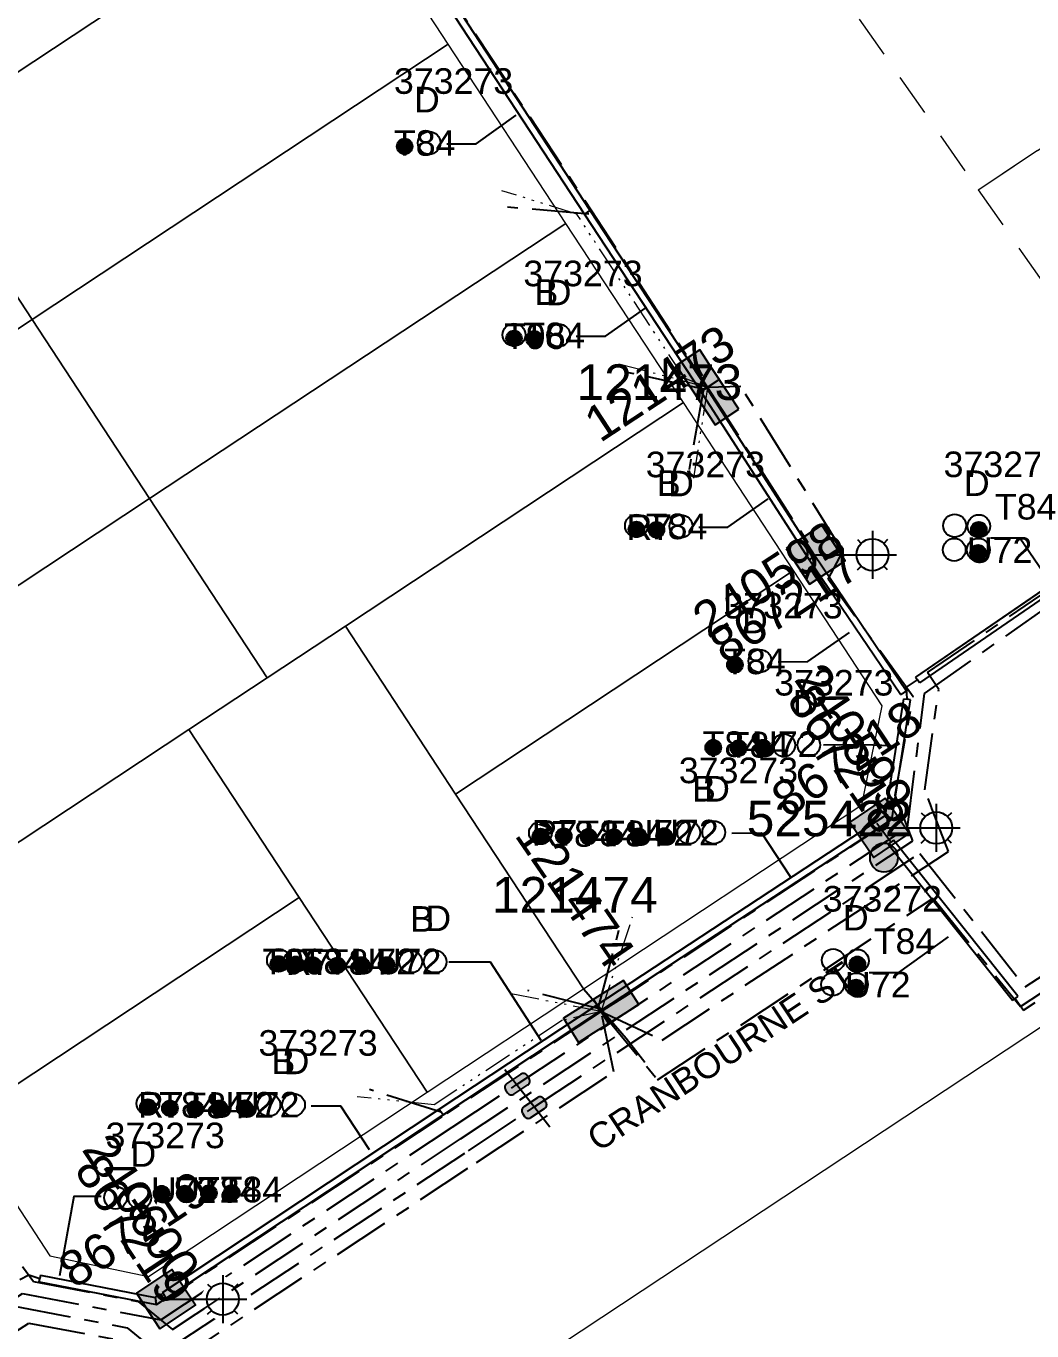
# Model space of a CAD drawing. Header units: metres. Extents: x 302829 to 303440, y 6270651 to 6271380.
# Drawn here: x 303210.1 to 303280.9, y 6270768.1 to 6270859.9 of the extents above; entities that cross this region are included whole.
import ezdxf
from ezdxf.enums import TextEntityAlignment as Align

# ---------------------------------------------------------------- set-up
doc = ezdxf.new("R2010")
doc.units = ezdxf.units.M
for name, pattern in [('Cable Exist UG', [7, 4, -1, 1, -1]), ('Dash', [5, 3, -2]), ('DASHED', [19.05, 12.7, -6.35]), ('PHANTOM2', [4.45, 2, -0.5, 0.15, -0.5, 0.15, -0.5, 0.15, -0.5])]:
    doc.linetypes.add(name, pattern=pattern)
doc.layers.get('0').update_dxf_attribs({"color": 6})
for name, color, linetype, lineweight in [('_User Miscellaneous4', 191, 'Continuous', 13), ('_User Miscellaneous5', 151, 'Continuous', 13), ('_User_LV_Exist', 5, 'Continuous', 25), ('_User_SL_Exist', 4, 'Continuous', 25), ('Cadastre Developer_SP_EXT', 96, 'Continuous', 15), ('Cadastre Land Parcels_SP_EXT', 96, 'Continuous', 15), ('Cadastre Roads_SP_EXT', 54, 'Continuous', 15), ('Mains_HV_EXT', 13, 'Continuous', 25), ('Mains_LV_SL_EXT', 135, 'Continuous', 25)]:
    doc.layers.add(name, color=color, linetype=linetype, lineweight=lineweight)
for name, color, linetype in [('Duct_SP_EXT', 40, 'Continuous'), ('Equip_HV_EXT', 7, 'Continuous'), ('Equip_SP_SL_EXT', 7, 'Continuous'), ('SupportsOH_SP_TR_HV_LV_SL_EXT', 7, 'Continuous'), ('SupportsUG_SP_LV_EXT', 7, 'Continuous'), ('SupportsUG_SP_LV_SL_EXT', 7, 'Continuous'), ('Trench_SP_EXT', 7, 'Continuous')]:
    doc.layers.add(name, color=color, linetype=linetype)
doc.layers.add('UNKNOWN_FEATURES', color=1, linetype='DASHED', plot=False)
doc.styles.add('COLUMN_LABEL', font='arial.ttf', dxfattribs={"height": 2})
doc.styles.add('iecARIAL', font='arial.ttf', dxfattribs={"height": 2})
doc.styles.add('POLE_LABEL', font='arial.ttf', dxfattribs={"height": 2})
doc.styles.add('SL_LABEL', font='arial.ttf', dxfattribs={"height": 2})
doc.styles.get("Standard").update_dxf_attribs({"font": 'arial.ttf'})

# ---------------------------------------------------------------- blocks, each defined once
blk = doc.blocks.new('COLUMN_EXT')
blk.add_hatch(color=256).paths.add_polyline_path([(1.5, -1.5), (1.5, 1.5), (-1.5, 1.5), (-1.5, -1.5)])
blk.add_lwpolyline([(1.5, 1.5), (-1.5, 1.5), (-1.5, -1.5), (1.5, -1.5)], close=True)
at = {"flags": 9}
for tag, p in [('SUBURB', (-1.813, 1.8)), ('NOTES', (-1.813, 2)), ('STREETNAME', (-1.813, 1.6)), ('LOCATION', (-1.813, 1.4)), ('LEGEND', (-1.813, 1.2)), ('USAGE', (-1.813, 1)), ('COLUMN_TYPE', (-1.813, 0.4)), ('OWNED_BY', (-1.813, 0.6)), ('STATE', (-1.813, 0.8))]:
    blk.add_attdef(tag, text='', height=0.2, rotation=180, dxfattribs=at).set_placement(p, align=Align.MIDDLE_LEFT)
at = {"flags": 1}
blk.add_attdef('Z', (-1.813, 2.351), '', height=0.2, rotation=180, dxfattribs=at)
at = {"flags": 9}
for tag, style, p in [('STRUCTURE_PLANT_NUMBER', 'POLE_LABEL', (-1.813, -0.031)), ('STREET_CODE', 'COLUMN_LABEL', (-1.813, 0.2))]:
    blk.add_attdef(tag, text='', height=0.2, rotation=180, dxfattribs=dict(at, style=style)).set_placement(p, align=Align.MIDDLE_LEFT)
at = {"style": 'COLUMN_LABEL', "width": 0.9, "flags": 8}
blk.add_attdef('ASSET_NUM', text='', height=2, rotation=270, dxfattribs=at).set_placement((2, -4), align=Align.MIDDLE_LEFT)
blk = doc.blocks.new('PILLAR_EXT')
blk.add_hatch(color=256).paths.add_polyline_path([(-2.5, 1), (-2.5, -1), (2.5, -1), (2.5, 1)])
for p, q in [((0, 1), (0, -1)), ((-2.5, 0), (2.5, 0))]:
    blk.add_line(p, q)
at = {"ltscale": 10}
blk.add_line((2.5, 0), (-2.5, 0), dxfattribs=at)
blk.add_lwpolyline([(-2.5, -1), (-1.25, -1), (1.25, -1), (2.5, -1), (2.5, 1), (-2.5, 1)], close=True)
at = {"width": 0.9, "flags": 8}
blk.add_attdef('ASSET_NUM', text='', height=2, rotation=90, dxfattribs=at).set_placement((-2, 4), align=Align.MIDDLE_LEFT)
for tag, p, flags in [('OWNED_BY', (0, -0.2), 9), ('STATE', (0, -0.4), 9), ('SUPPORT_TYPE', (0, -0.6), 9), ('USAGE', (0, -0.8), 9), ('LEGEND', (0, -1), 9), ('STREETNAME', (0, -1.8), 9), ('SUBURB', (0, -2), 1), ('LOCATION', (0, -1.2), 9), ('NOTES', (0, -1.4), 9), ('PARENT', (0, -1.6), 9)]:
    blk.add_attdef(tag, p, '', height=0.2, dxfattribs=dict(flags=flags))
blk = doc.blocks.new('DUCT_EXT')
blk.add_circle((0, 0.8), 0.8)
at = {"flags": 1}
blk.add_attdef('Z', (0, 0), '', height=0.2, dxfattribs=at)
at = {"flags": 9}
for tag, p in [('DUCT_CODE', (0, 0)), ('XSECT_TYPE', (0, -0.2)), ('STATE', (0, -0.6)), ('FB_REFERENCE', (0, -0.4)), ('NOTES', (0, -0.8))]:
    blk.add_attdef(tag, text='', height=0.2, dxfattribs=at).set_placement(p, align=Align.MIDDLE_LEFT)
blk = doc.blocks.new('SL_LANTERN_EXT')
at = {"flags": 9}
for tag, p in [('LRATECODE', (-7.4, 0)), ('LOUTREACHVOCAB', (-7.2, 0)), ('LOUTREACH', (-7, 0)), ('LANTNUMBER', (-6.6, 0)), ('LNEW', (-6.4, 0)), ('LMASTVOCAB', (-6.2, 0)), ('LMAST', (-6, 0)), ('LLAMPVOCAB', (-5.8, 0)), ('LLAMP', (-5.6, 0)), ('LEXIST', (-5.4, 0)), ('LCHARGE3PERCENT', (-5.2, 0)), ('LCHARGE3', (-5, 0)), ('LCHARGE2PERCENT', (-4.8, 0)), ('LCHARGE2', (-4.6, 0)), ('LCHARGE1PERCENT', (-4.4, 0)), ('LCHARGE1', (-4.2, 0)), ('LCATEGORY', (-4, 0)), ('LBRACKETVOCAB', (-3.8, 0)), ('LBRACKET', (-3.6, 0)), ('LKINGHEIGHT', (-3.4, 0)), ('CREPLACE', (-3.2, 0)), ('CREMOVE', (-3, 0)), ('CNUMBER', (-2.8, 0)), ('CNEW', (-2.6, 0)), ('CEXIST', (-2.4, 0)), ('USAGE', (-2.2, 0)), ('STATE', (-2, 0)), ('OWNED_BY', (-1.8, 0)), ('ORIENTATION', (-1.6, 0)), ('OPERATING_VOLTAGE', (-1.4, 0)), ('NO_PHASES', (-1.2, 0)), ('LANTERN_TYPE', (-1, 0)), ('LANTERN_PURPOSE', (-0.8, 0)), ('CONTROL_TYPE', (-0.6, 0)), ('CONSTRUCTED_VOLTAGE', (-0.4, 0))]:
    blk.add_attdef(tag, text='', height=0.001, rotation=270, dxfattribs=at).set_placement(p, align=Align.MIDDLE_LEFT)
at = {"style": 'SL_LABEL', "flags": 9}
blk.add_attdef('STREET_CODE', text='', height=0.001, rotation=270, dxfattribs=at).set_placement((0.001, 0), align=Align.MIDDLE_LEFT)
at = {"flags": 1}
blk.add_attdef('Z', (0, 0), '', height=0.001, rotation=270, dxfattribs=at)
at = {"width": 0.9}
blk.add_attdef('LNUMBER', text='', height=1, dxfattribs=at).set_placement((7, -1), align=Align.MIDDLE_LEFT)
at = {"flags": 9}
for tag, p in [('LREMOVE', (0, -7.6)), ('LREPLACE', (0, -7.8)), ('LTYPE', (0, -8)), ('LTYPEVOCAB', (0, -8.2)), ('LEGEND', (0, -8.4)), ('SUBURB', (0, -8.6)), ('STREETNAME', (0, -8.8)), ('LOCATION', (0, -9)), ('NOTES', (0, -9.2)), ('MAINTAINED_BY', (0, -9.863))]:
    blk.add_attdef(tag, text='', height=0.001, dxfattribs=at).set_placement(p, align=Align.MIDDLE_LEFT)
blk.add_attdef('OPERATED_BY', (0, -9.607), '', height=0.001, dxfattribs=at)
blk.add_wipeout([(5.688, 0), (5.061, -1.061), (4, -1.688), (2.939, -1.061), (2.313, 0), (2.939, 1.061), (4, 1.687), (5.061, 1.061)])
for p, q in [((2.939, 1.061), (3.205, 0.795)), ((4, 1.687), (4, 0)), ((5.061, 1.061), (4.795, 0.795)), ((0, 0), (4, 0)), ((2.939, -1.061), (3.205, -0.795)), ((4, 0), (5.688, 0)), ((4, 0), (4, -1.688)), ((5.061, -1.061), (4.795, -0.795))]:
    blk.add_line(p, q)
blk.add_circle((4, 0), 1.125)
blk = doc.blocks.new('POLE_EXT')
blk.add_hatch(color=256).paths.add_polyline_path([(-1, 0, 1), (1, 0, 1)])
blk.add_lwpolyline([(-1, 0, 1), (1, 0, 1)], format="xyb", close=True)
at = {"flags": 8}
blk.add_attdef('pNumber', text='', height=2, dxfattribs=at).set_placement((2.5, 2.5), align=Align.MIDDLE_CENTER)
at = {"style": 'POLE_LABEL', "flags": 9}
for tag, p in [('STRUCTURE_PLANT_NUMBER', (1.355, 0.028)), ('STREET_CODE', (1.355, -0.2))]:
    blk.add_attdef(tag, text='', height=0.2, dxfattribs=at).set_placement(p, align=Align.MIDDLE_LEFT)
at = {"flags": 9}
for tag, p in [('OWNED_BY', (1.355, -0.4)), ('SPECIAL_USE', (1.355, -0.8)), ('STATE', (1.355, -1)), ('PARENT', (1.355, -0.6)), ('cLV', (1.355, -1.4)), ('hDepth', (1.355, -1.6)), ('hDia', (1.355, -1.8)), ('USAGE', (1.355, -1.2)), ('cHV', (1.355, -2)), ('LBRACKET', (1.355, -2.2)), ('LExisting', (1.355, -2.4)), ('LANTNUMBER', (1.355, -2.6)), ('LOther', (1.355, -2.8)), ('cLinedev', (1.355, -3.4)), ('LRemove', (1.355, -3)), ('LEGEND', (1.355, -3.2)), ('LOCATION', (1.355, -3.6)), ('pExisting', (1.355, -3.8)), ('pFooting', (1.355, -4.4)), ('pNew', (1.355, -4.6)), ('PFNUMBER', (1.355, -4)), ('NEWPFNUMBER', (1.355, -4.2)), ('pRelocate', (1.355, -5)), ('pRemove', (1.355, -5.2)), ('pReplace', (1.355, -5.4)), ('pStay', (1.355, -5.6)), ('cspan', (1.355, -6)), ('STREETNAME', (1.355, -6.2)), ('SUBURB', (1.355, -6.4)), ('pType', (1.355, -5.8)), ('OPERATED_BY', (1.355, -7.014)), ('NOTES', (1.355, -6.6)), ('MAINTAINED_BY', (1.355, -6.814))]:
    blk.add_attdef(tag, text='', height=0.2, dxfattribs=at).set_placement(p, align=Align.MIDDLE_LEFT)
at = {"flags": 1}
blk.add_attdef('Z', (1.355, -7.328), '', height=0.2, dxfattribs=at)
blk = doc.blocks.new('HV_STJ_EXT')
h = blk.add_hatch(color=256)
edge = h.paths.add_edge_path()
edge.add_ellipse((-0.586, 0.131), major_axis=(0.226, 0.226), ratio=1, start_angle=44.99996, end_angle=135)
edge.add_line((-0.906, 0.131), (-0.906, -0.131))
edge.add_ellipse((-0.586, -0.131), major_axis=(0.226, 0.226), ratio=1, start_angle=134.99996, end_angle=225)
edge.add_line((-0.586, -0.451), (0.586, -0.451))
edge.add_ellipse((0.586, -0.131), major_axis=(-0.226, 0.226), ratio=1, start_angle=134.99996, end_angle=225)
edge.add_line((0.906, -0.131), (0.906, 0.131))
edge.add_ellipse((0.586, 0.131), major_axis=(-0.226, 0.226), ratio=1, start_angle=224.99996, end_angle=315)
edge.add_line((0.586, 0.451), (-0.586, 0.451))
blk.add_lwpolyline([(-0.906, 0.131), (-0.906, -0.131, 0.414214), (-0.586, -0.451), (0.586, -0.451, 0.414214), (0.906, -0.131), (0.906, 0.131, 0.414214), (0.586, 0.451), (-0.586, 0.451, 0.414214)], format="xyb", close=True)
for tag, flags, p in [('ORIENTATION', 9, (1.5, 0)), ('Z', 1, (1.5, -0.8)), ('USAGE', 9, (1.5, -0.2)), ('LEGEND', 9, (1.5, -0.4)), ('NOTES', 9, (1.5, -0.6))]:
    blk.add_attdef(tag, text='', height=0.2, dxfattribs=dict(flags=flags)).set_placement(p, align=Align.MIDDLE_LEFT)
blk = doc.blocks.new('CABLE_LARGE_EXT')
h = blk.add_hatch(color=256)
edge = h.paths.add_edge_path()
edge.add_arc((0, 0.55), 0.55, 0, 360)
blk.add_circle((0, 0.55), 0.55)
at = {"flags": 1}
blk.add_attdef('Z', (0, 0), '', height=0.2, dxfattribs=at)
at = {"flags": 9}
for tag, p in [('COND_CODE', (0, 0)), ('XSECT_SIZE', (0, -0.6)), ('STATE', (0, -0.4)), ('FB_REFERENCE', (0, -0.2)), ('NOTES', (0, -0.8))]:
    blk.add_attdef(tag, text='', height=0.2, dxfattribs=at).set_placement(p, align=Align.MIDDLE_LEFT)

msp = doc.modelspace()

# ---------------------------------------------------------------- linework, layer by layer
at = {"layer": '_User Miscellaneous4'}
for p, q in [((303249.409, 6270846.644), (303232.744, 6270872.039)), ((303249.811, 6270846.907), (303233.145, 6270872.302)), ((303249.409, 6270846.644), (303249.61, 6270846.776)), ((303249.409, 6270846.644), (303249.61, 6270846.776)), ((303249.811, 6270846.907), (303249.61, 6270846.776)), ((303249.811, 6270846.907), (303249.61, 6270846.776)), ((303257.973, 6270834.469), (303249.811, 6270846.907)), ((303257.572, 6270834.206), (303249.409, 6270846.644)), ((303257.571, 6270834.207), (303257.773, 6270834.337)), ((303257.572, 6270834.206), (303257.773, 6270834.337)), ((303257.973, 6270834.469), (303257.773, 6270834.337)), ((303257.974, 6270834.467), (303257.773, 6270834.337)), ((303239.185, 6270783.698), (303250.223, 6270790.99)), ((303250.223, 6270790.99), (303250.355, 6270790.789)), ((303250.223, 6270790.99), (303250.355, 6270790.789)), ((303250.487, 6270790.589), (303250.355, 6270790.789)), ((303250.487, 6270790.589), (303250.355, 6270790.789)), ((303279.513, 6270791.344), (303279.701, 6270791.494)), ((303279.889, 6270791.643), (303279.701, 6270791.494)), ((303239.449, 6270783.298), (303250.487, 6270790.589)), ((303239.185, 6270783.698), (303239.317, 6270783.498)), ((303239.185, 6270783.698), (303239.317, 6270783.498)), ((303239.449, 6270783.298), (303239.317, 6270783.498)), ((303239.449, 6270783.298), (303239.317, 6270783.498)), ((303211.028, 6270771.572), (303211.074, 6270771.807)), ((303211.12, 6270772.043), (303211.074, 6270771.807))]:
    msp.add_line(p, q, dxfattribs=at)
at = {"layer": '_User Miscellaneous5', "linetype": 'PHANTOM2'}
for points in [[(303258.05, 6270834.461), (303256.436, 6270835.098), (303256.436, 6270835.098), (303248.857, 6270846.646), (303243.592, 6270848.29)], [(303258.05, 6270834.461), (303251.545, 6270836.172)], [(303258.05, 6270834.461), (303257.031, 6270827.811)], [(303250.567, 6270790.574), (303252.78, 6270797.223)], [(303250.567, 6270790.574), (303244.152, 6270791.832)], [(303250.567, 6270790.574), (303247.853, 6270789.955), (303247.853, 6270789.955), (303238.813, 6270784.007), (303233.407, 6270784.581)]]:
    msp.add_lwpolyline(points, dxfattribs=at)
at = {"layer": '_User_LV_Exist', "linetype": 'Cable Exist UG'}
for points in [[(303224.876, 6270885.013), (303227.555, 6270884.575), (303227.555, 6270884.575), (303235.401, 6270872.57), (303234.021, 6270871.027), (303234.021, 6270871.027), (303257.977, 6270834.572)], [(303250.567, 6270790.574), (303254.545, 6270785.773), (303254.545, 6270785.773), (303273.933, 6270798.538), (303280.086, 6270790.918), (303280.086, 6270790.918), (303285.304, 6270794.363), (303300.264, 6270771.826)]]:
    msp.add_lwpolyline(points, dxfattribs=at)
at = {"layer": 'Cadastre Developer_SP_EXT', "linetype": 'Dash'}
for points in [[(303309.489, 6270869.731), (303301.423, 6270881.942), (303268.739, 6270860.355), (303277.114, 6270848.348), (303293.802, 6270859.369), (303302.187, 6270864.908), (303309.489, 6270869.731)], [(303293.802, 6270859.369), (303277.114, 6270848.348), (303292.14, 6270826.813), (303299.174, 6270825.466), (303311.023, 6270833.293), (303293.802, 6270859.369)]]:
    msp.add_lwpolyline(points, close=True, dxfattribs=at)
at = {"layer": 'Cadastre Land Parcels_SP_EXT', "linetype": 'Continuous'}
for points in [[(303231.548, 6270871.199), (303223.167, 6270883.972), (303193.871, 6270864.606), (303202.254, 6270851.837), (303231.548, 6270871.199)], [(303239.819, 6270858.596), (303231.548, 6270871.199), (303202.254, 6270851.837), (303210.528, 6270839.237), (303239.819, 6270858.596)], [(303248.09, 6270845.993), (303239.819, 6270858.596), (303210.528, 6270839.237), (303218.802, 6270826.637), (303248.09, 6270845.993)], [(303210.528, 6270839.237), (303202.254, 6270851.837), (303172.98, 6270832.492), (303181.254, 6270819.89), (303210.528, 6270839.237)], [(303232.579, 6270817.674), (303256.361, 6270833.39), (303248.09, 6270845.993), (303218.802, 6270826.637), (303227.076, 6270814.037), (303232.579, 6270817.674)], [(303218.802, 6270826.637), (303210.528, 6270839.237), (303181.254, 6270819.89), (303189.526, 6270807.29), (303218.802, 6270826.637)], [(303264.113, 6270821.577), (303256.361, 6270833.39), (303232.579, 6270817.674), (303240.335, 6270805.863), (303264.113, 6270821.577)], [(303221.572, 6270810.4), (303227.076, 6270814.037), (303218.802, 6270826.637), (303189.526, 6270807.29), (303197.798, 6270794.69), (303221.572, 6270810.4)], [(303268.925, 6270805.115), (303270.347, 6270812.077), (303264.113, 6270821.577), (303240.335, 6270805.863), (303249.331, 6270792.167), (303268.925, 6270805.115)], [(303249.331, 6270792.167), (303240.335, 6270805.863), (303232.579, 6270817.674), (303227.076, 6270814.037), (303221.572, 6270810.4), (303229.326, 6270798.588), (303238.32, 6270784.892), (303249.331, 6270792.167)], [(303229.326, 6270798.588), (303221.572, 6270810.4), (303197.798, 6270794.69), (303205.553, 6270782.879), (303229.326, 6270798.588)], [(303238.32, 6270784.892), (303229.326, 6270798.588), (303205.553, 6270782.879), (303211.788, 6270773.382), (303218.726, 6270771.944), (303238.32, 6270784.892)], [(303314.859, 6270746.221), (303284.741, 6270791.595), (303200.764, 6270736.137), (303230.597, 6270690.121), (303314.859, 6270746.221)]]:
    msp.add_lwpolyline(points, close=True, dxfattribs=at)
at = {"layer": 'Duct_SP_EXT'}
for p, q in [((303249.409, 6270846.644), (303232.744, 6270872.039)), ((303249.811, 6270846.907), (303233.145, 6270872.302)), ((303249.409, 6270846.644), (303249.61, 6270846.776)), ((303249.409, 6270846.644), (303249.61, 6270846.776)), ((303249.811, 6270846.907), (303249.61, 6270846.776)), ((303249.811, 6270846.907), (303249.61, 6270846.776)), ((303257.973, 6270834.469), (303249.811, 6270846.907)), ((303257.572, 6270834.206), (303249.409, 6270846.644)), ((303257.571, 6270834.207), (303257.773, 6270834.337)), ((303257.572, 6270834.206), (303257.773, 6270834.337)), ((303257.973, 6270834.469), (303257.773, 6270834.337)), ((303257.974, 6270834.467), (303257.773, 6270834.337)), ((303239.185, 6270783.698), (303250.223, 6270790.99)), ((303250.223, 6270790.99), (303250.355, 6270790.789)), ((303250.223, 6270790.99), (303250.355, 6270790.789)), ((303250.487, 6270790.589), (303250.355, 6270790.789)), ((303250.487, 6270790.589), (303250.355, 6270790.789)), ((303279.513, 6270791.344), (303279.701, 6270791.494)), ((303279.889, 6270791.643), (303279.701, 6270791.494)), ((303239.449, 6270783.298), (303250.487, 6270790.589)), ((303239.185, 6270783.698), (303239.317, 6270783.498)), ((303239.185, 6270783.698), (303239.317, 6270783.498)), ((303239.449, 6270783.298), (303239.317, 6270783.498)), ((303239.449, 6270783.298), (303239.317, 6270783.498)), ((303211.028, 6270771.572), (303211.074, 6270771.807)), ((303211.12, 6270772.043), (303211.074, 6270771.807))]:
    msp.add_line(p, q, dxfattribs=at)
for points in [[(303239.716, 6270851.582), (303241.774, 6270851.582), (303244.604, 6270853.59)], [(303248.824, 6270838.054), (303250.882, 6270838.054), (303253.712, 6270840.062)], [(303257.437, 6270824.623), (303259.495, 6270824.623), (303262.325, 6270826.631)], [(303277.982, 6270823.868), (303280.039, 6270823.868), (303282.047, 6270820.925)], [(303263.02, 6270815.161), (303265.12, 6270815.172), (303268.038, 6270817.213)], [(303266.214, 6270809.313), (303269.043, 6270809.345), (303270.99, 6270809.27)], [(303259.767, 6270803.113), (303261.853, 6270803.128), (303263.868, 6270800.059)], [(303269.443, 6270793.313), (303271.523, 6270793.318), (303275.016, 6270795.814)], [(303239.857, 6270794.075), (303242.765, 6270794.071), (303246.328, 6270788.548)], [(303230.178, 6270783.944), (303232.233, 6270783.948), (303234.251, 6270780.877)], [(303215.388, 6270777.568), (303213.461, 6270777.574), (303212.452, 6270771.979)]]:
    msp.add_lwpolyline(points, dxfattribs=at)
at = {"layer": 'Trench_SP_EXT', "linetype": 'Cable Exist UG'}
for points in [[(303249.697, 6270846.644), (303243.987, 6270847.122)], [(303257.773, 6270834.337), (303252.488, 6270835.488)], [(303257.773, 6270834.337), (303256.76, 6270828.694)], [(303250.355, 6270790.79), (303251.824, 6270796.294)], [(303250.355, 6270790.79), (303245.407, 6270792.048)], [(303279.701, 6270791.494), (303280.296, 6270790.677), (303281.113, 6270791.216)], [(303239.317, 6270783.498), (303234.27, 6270785.09)], [(303209.665, 6270771.727), (303210.297, 6270772.053), (303211.074, 6270771.808)]]:
    msp.add_lwpolyline(points, dxfattribs=at)
at = {"layer": 'UNKNOWN_FEATURES'}
for points in [[(303249.362, 6270792.133), (303252.337, 6270788.706), (303253.649, 6270787.022)], [(303246.969, 6270782.431), (303245.58, 6270784.216), (303243.804, 6270786.462)]]:
    msp.add_lwpolyline(points, dxfattribs=at)

# ---------------------------------------------------------------- block references
at = {"layer": '_User_LV_Exist'}
ref = msp.add_blockref('PILLAR_EXT', (303258.05, 6270834.461), dxfattribs=dict(at, rotation=123.2746400802521))
ref.add_attrib('ASSET_NUM', '121473', dxfattribs={"layer": '0', "height": 2.5, "style": 'iecARIAL'}).set_placement((303260.497, 6270834.827), align=Align.MIDDLE_RIGHT)
ref = msp.add_blockref('PILLAR_EXT', (303250.567, 6270790.574), dxfattribs=dict(at, rotation=32.08793429989252))
ref.add_attrib('ASSET_NUM', '121474', dxfattribs={"layer": '0', "height": 2.5, "style": 'iecARIAL'}).set_placement((303254.548, 6270798.784), align=Align.MIDDLE_RIGHT)
at = {"layer": 'Duct_SP_EXT'}
for name, p in [('DUCT_EXT', (303238.472, 6270850.851)), ('CABLE_LARGE_EXT', (303236.748, 6270850.85)), ('DUCT_EXT', (303244.441, 6270837.353)), ('CABLE_LARGE_EXT', (303244.441, 6270837.353)), ('DUCT_EXT', (303247.58, 6270837.323)), ('CABLE_LARGE_EXT', (303245.856, 6270837.322)), ('DUCT_EXT', (303253.053, 6270823.922)), ('CABLE_LARGE_EXT', (303253.053, 6270823.922)), ('CABLE_LARGE_EXT', (303254.469, 6270823.891)), ('DUCT_EXT', (303256.193, 6270823.892)), ('DUCT_EXT', (303275.45, 6270823.935)), ('DUCT_EXT', (303277.149, 6270823.901)), ('CABLE_LARGE_EXT', (303277.149, 6270823.901)), ('DUCT_EXT', (303275.419, 6270822.237)), ('DUCT_EXT', (303277.116, 6270822.237)), ('CABLE_LARGE_EXT', (303277.092, 6270822.277)), ('DUCT_EXT', (303261.749, 6270814.417)), ('CABLE_LARGE_EXT', (303259.99, 6270814.401)), ('DUCT_EXT', (303263.426, 6270808.498)), ('DUCT_EXT', (303265.186, 6270808.511)), ('CABLE_LARGE_EXT', (303258.458, 6270808.577)), ('CABLE_LARGE_EXT', (303260.242, 6270808.537)), ('CABLE_LARGE_EXT', (303261.957, 6270808.586)), ('DUCT_EXT', (303246.301, 6270802.333)), ('DUCT_EXT', (303256.741, 6270802.351)), ('DUCT_EXT', (303258.499, 6270802.37)), ('CABLE_LARGE_EXT', (303246.301, 6270802.333)), ('CABLE_LARGE_EXT', (303247.945, 6270802.353)), ('CABLE_LARGE_EXT', (303249.676, 6270802.32)), ('CABLE_LARGE_EXT', (303251.479, 6270802.294)), ('CABLE_LARGE_EXT', (303253.201, 6270802.35)), ('CABLE_LARGE_EXT', (303255, 6270802.364)), ('DUCT_EXT', (303227.866, 6270793.373)), ('CABLE_LARGE_EXT', (303227.866, 6270793.373)), ('DUCT_EXT', (303229.084, 6270793.345)), ('CABLE_LARGE_EXT', (303229.084, 6270793.345)), ('CABLE_LARGE_EXT', (303230.247, 6270793.308)), ('DUCT_EXT', (303237.169, 6270793.266)), ('DUCT_EXT', (303238.893, 6270793.268)), ('DUCT_EXT', (303266.905, 6270793.375)), ('DUCT_EXT', (303268.605, 6270793.344)), ('CABLE_LARGE_EXT', (303268.605, 6270793.344)), ('CABLE_LARGE_EXT', (303232.013, 6270793.263)), ('CABLE_LARGE_EXT', (303233.704, 6270793.302)), ('CABLE_LARGE_EXT', (303235.479, 6270793.303)), ('DUCT_EXT', (303266.862, 6270791.675)), ('DUCT_EXT', (303268.531, 6270791.677)), ('CABLE_LARGE_EXT', (303268.507, 6270791.717)), ('DUCT_EXT', (303218.679, 6270783.3)), ('CABLE_LARGE_EXT', (303218.679, 6270783.3)), ('CABLE_LARGE_EXT', (303220.23, 6270783.217)), ('CABLE_LARGE_EXT', (303223.709, 6270783.224)), ('CABLE_LARGE_EXT', (303225.494, 6270783.231)), ('DUCT_EXT', (303227.193, 6270783.2)), ('DUCT_EXT', (303228.928, 6270783.209)), ('CABLE_LARGE_EXT', (303222.008, 6270783.179)), ('DUCT_EXT', (303216.403, 6270776.685)), ('DUCT_EXT', (303218.107, 6270776.679))]:
    msp.add_blockref(name, p, dxfattribs=at)
at = {"layer": 'Equip_HV_EXT'}
for p, rotation in [((303244.675, 6270785.461), 33.45666776819273), ((303245.861, 6270783.813), 33.74671966068048)]:
    msp.add_blockref('HV_STJ_EXT', p, dxfattribs=dict(at, rotation=rotation))
at = {"layer": 'SupportsUG_SP_LV_EXT'}
ref = msp.add_blockref('PILLAR_EXT', (303258.05, 6270834.461), dxfattribs=dict(at, rotation=123.2746400802521))
ref.add_attrib('ASSET_NUM', '121473', dxfattribs={"layer": '0', "height": 2.5, "rotation": 33.27464, "style": 'iecARIAL'}).set_placement((303259.55, 6270837.961), align=Align.MIDDLE_RIGHT)
ref = msp.add_blockref('PILLAR_EXT', (303250.567, 6270790.574), dxfattribs=dict(at, rotation=32.08793429989252))
ref.add_attrib('ASSET_NUM', '121474', dxfattribs={"layer": '0', "height": 2.5, "rotation": 304.54798, "style": 'iecARIAL'}).set_placement((303252.067, 6270794.074), align=Align.MIDDLE_RIGHT)
at = {"layer": 'SupportsUG_SP_LV_SL_EXT'}
ref = msp.add_blockref('COLUMN_EXT', (303265.662, 6270822.691), dxfattribs=dict(at, rotation=123.2760305319181))
ref.add_attrib('ASSET_NUM', '867217', dxfattribs={"layer": '0', "height": 2.5, "rotation": 33.44564, "style": 'COLUMN_LABEL'}).set_placement((303267.65, 6270823.453), align=Align.TOP_RIGHT)
ref = msp.add_blockref('COLUMN_EXT', (303270.159, 6270803.48), dxfattribs=dict(at, rotation=34.09627370129584))
ref.add_attrib('ASSET_NUM', '867218', dxfattribs={"layer": '0', "height": 2.5, "rotation": 33.44564, "style": 'COLUMN_LABEL'}).set_placement((303272.01, 6270812.622), align=Align.TOP_RIGHT)
ref = msp.add_blockref('COLUMN_EXT', (303219.946, 6270770.342), dxfattribs=dict(at, rotation=213.456566685998))
ref.add_attrib('ASSET_NUM', '867219', dxfattribs={"layer": '0', "height": 2.5, "rotation": 33.44564, "style": 'COLUMN_LABEL'}).set_placement((303221.843, 6270779.532), align=Align.TOP_RIGHT)

# ---------------------------------------------------------------- texts
at = {"layer": 'Cadastre Roads_SP_EXT'}
msp.add_text('CRANBOURNE ST', height=1.8, rotation=33.44971, dxfattribs=at).set_placement((303250.372, 6270780.653))
at = {"layer": 'Duct_SP_EXT'}
for s, p in [('373273', (303235.992, 6270855.098)), ('D', (303237.402, 6270853.792)), ('T84', (303235.991, 6270850.742)), ('373273', (303245.1, 6270841.569)), ('B', (303245.883, 6270840.259)), ('D', (303246.669, 6270840.231)), ('T96', (303243.741, 6270837.153)), ('T84', (303245.099, 6270837.213)), ('373273', (303253.713, 6270828.139)), ('373272', (303274.669, 6270828.148)), ('B', (303254.496, 6270826.828)), ('D', (303255.282, 6270826.801)), ('D', (303276.096, 6270826.823)), ('T84', (303278.281, 6270825.166)), ('R7', (303252.353, 6270823.722)), ('U72', (303276.303, 6270822.119)), ('373273', (303259.179, 6270818.208)), ('D', (303260.485, 6270817.161)), ('T84', (303259.229, 6270814.291)), ('373273', (303262.752, 6270812.79)), ('D', (303264.062, 6270811.387)), ('T84', (303257.708, 6270808.474)), ('373273', (303256.041, 6270806.627)), ('B', (303256.968, 6270805.338)), ('D', (303257.819, 6270805.334)), ('R7', (303245.7, 6270802.23)), ('T84', (303247.126, 6270802.157)), ('T84', (303248.905, 6270802.203)), ('T84', (303250.71, 6270802.18)), ('U72', (303252.432, 6270802.235)), ('U72', (303254.236, 6270802.251)), ('373272', (303266.166, 6270797.599)), ('B', (303237.135, 6270796.181)), ('D', (303238.201, 6270796.225)), ('D', (303267.583, 6270796.271)), ('T84', (303269.752, 6270794.615)), ('T96', (303226.736, 6270793.184)), ('R7', (303228.38, 6270793.144)), ('T84', (303229.492, 6270793.2)), ('T84', (303231.258, 6270793.155)), ('U72', (303232.944, 6270793.193)), ('U72', (303234.722, 6270793.195)), ('U72', (303267.735, 6270791.559)), ('373273', (303226.462, 6270787.462)), ('B', (303227.38, 6270786.168)), ('D', (303228.229, 6270786.164)), ('R7', (303217.991, 6270783.105)), ('T84', (303219.467, 6270783.106)), ('T84', (303221.249, 6270783.068)), ('U72', (303222.948, 6270783.113)), ('U72', (303224.733, 6270783.12)), ('373273', (303215.702, 6270780.961)), ('D', (303217.449, 6270779.655))]:
    msp.add_text(s, height=1.8, dxfattribs=at).set_placement(p)

# ---------------------------------------------------------------- next in the draw order: block references
at = {"layer": 'Equip_SP_SL_EXT'}
ref = msp.add_blockref('SL_LANTERN_EXT', (303265.662, 6270822.691), dxfattribs=at)
ref.add_attrib('ASSET_NUM', '240598', dxfattribs={"layer": '0', "height": 2.5, "rotation": 33.27603, "style": 'iecARIAL'}).set_placement((303267.162, 6270824.191), align=Align.MIDDLE_RIGHT)
ref = msp.add_blockref('SL_LANTERN_EXT', (303270.159, 6270803.48), dxfattribs=at)
ref.add_attrib('ASSET_NUM', '240599', dxfattribs={"layer": '0', "height": 2.5, "rotation": 304.09627, "style": 'iecARIAL'}).set_placement((303271.659, 6270804.98), align=Align.MIDDLE_RIGHT)
ref = msp.add_blockref('SL_LANTERN_EXT', (303219.946, 6270770.342), dxfattribs=at)
ref.add_attrib('ASSET_NUM', '240600', dxfattribs={"layer": '0', "height": 2.5, "rotation": 303.45657, "style": 'iecARIAL'}).set_placement((303221.446, 6270771.842), align=Align.MIDDLE_RIGHT)

# ---------------------------------------------------------------- next in the draw order: linework, layer by layer
at = {"layer": '_User Miscellaneous4'}
for p, q in [((303265.21, 6270822.344), (303257.571, 6270834.207)), ((303265.613, 6270822.604), (303257.974, 6270834.467)), ((303289.261, 6270825.434), (303272.697, 6270814.088)), ((303289.532, 6270825.038), (303272.968, 6270813.692)), ((303265.21, 6270822.344), (303265.411, 6270822.474)), ((303265.213, 6270822.339), (303265.411, 6270822.474)), ((303271.647, 6270812.856), (303265.213, 6270822.339)), ((303265.61, 6270822.609), (303265.411, 6270822.474)), ((303265.613, 6270822.604), (303265.411, 6270822.474)), ((303272.044, 6270813.126), (303265.61, 6270822.609)), ((303272.697, 6270814.088), (303272.832, 6270813.89)), ((303272.968, 6270813.692), (303272.832, 6270813.89)), ((303271.647, 6270812.856), (303271.846, 6270812.991)), ((303272.044, 6270813.126), (303271.846, 6270812.991)), ((303270.568, 6270804.266), (303271.87, 6270812.566)), ((303271.042, 6270804.191), (303272.345, 6270812.491)), ((303271.87, 6270812.566), (303272.108, 6270812.528)), ((303272.345, 6270812.491), (303272.108, 6270812.528)), ((303250.223, 6270790.99), (303270.673, 6270804.429)), ((303250.487, 6270790.589), (303270.936, 6270804.028)), ((303270.568, 6270804.266), (303270.805, 6270804.229)), ((303270.673, 6270804.429), (303270.805, 6270804.229)), ((303270.936, 6270804.028), (303270.805, 6270804.229)), ((303271.042, 6270804.191), (303270.805, 6270804.229)), ((303270.769, 6270802.32), (303270.957, 6270802.47)), ((303279.513, 6270791.344), (303270.769, 6270802.32)), ((303271.144, 6270802.619), (303270.957, 6270802.47)), ((303279.889, 6270791.643), (303271.144, 6270802.619)), ((303219.7, 6270770.825), (303239.185, 6270783.698)), ((303219.965, 6270770.425), (303239.449, 6270783.298)), ((303211.028, 6270771.572), (303219.283, 6270769.965)), ((303211.12, 6270772.043), (303219.182, 6270770.473)), ((303219.182, 6270770.473), (303219.562, 6270770.725)), ((303219.562, 6270770.725), (303219.694, 6270770.525)), ((303219.7, 6270770.825), (303219.832, 6270770.625)), ((303219.965, 6270770.425), (303219.832, 6270770.625)), ((303219.182, 6270770.473), (303219.233, 6270770.219)), ((303219.283, 6270769.965), (303219.233, 6270770.219)), ((303219.283, 6270769.965), (303219.827, 6270770.325)), ((303219.827, 6270770.325), (303219.694, 6270770.525))]:
    msp.add_line(p, q, dxfattribs=at)
at = {"layer": 'Duct_SP_EXT'}
for p, q in [((303265.21, 6270822.344), (303257.571, 6270834.207)), ((303265.613, 6270822.604), (303257.974, 6270834.467)), ((303289.261, 6270825.434), (303272.697, 6270814.088)), ((303289.532, 6270825.038), (303272.968, 6270813.692)), ((303265.21, 6270822.344), (303265.411, 6270822.474)), ((303265.213, 6270822.339), (303265.411, 6270822.474)), ((303271.647, 6270812.856), (303265.213, 6270822.339)), ((303265.61, 6270822.609), (303265.411, 6270822.474)), ((303265.613, 6270822.604), (303265.411, 6270822.474)), ((303272.044, 6270813.126), (303265.61, 6270822.609)), ((303272.697, 6270814.088), (303272.832, 6270813.89)), ((303272.968, 6270813.692), (303272.832, 6270813.89)), ((303271.647, 6270812.856), (303271.846, 6270812.991)), ((303272.044, 6270813.126), (303271.846, 6270812.991)), ((303270.568, 6270804.266), (303271.87, 6270812.566)), ((303271.042, 6270804.191), (303272.345, 6270812.491)), ((303271.87, 6270812.566), (303272.108, 6270812.528)), ((303272.345, 6270812.491), (303272.108, 6270812.528)), ((303250.223, 6270790.99), (303270.673, 6270804.429)), ((303250.487, 6270790.589), (303270.936, 6270804.028)), ((303270.568, 6270804.266), (303270.805, 6270804.229)), ((303270.673, 6270804.429), (303270.805, 6270804.229)), ((303270.936, 6270804.028), (303270.805, 6270804.229)), ((303271.042, 6270804.191), (303270.805, 6270804.229)), ((303270.769, 6270802.32), (303270.957, 6270802.47)), ((303279.513, 6270791.344), (303270.769, 6270802.32)), ((303271.144, 6270802.619), (303270.957, 6270802.47)), ((303279.889, 6270791.643), (303271.144, 6270802.619)), ((303219.7, 6270770.825), (303239.185, 6270783.698)), ((303219.965, 6270770.425), (303239.449, 6270783.298)), ((303211.028, 6270771.572), (303219.283, 6270769.965)), ((303211.12, 6270772.043), (303219.182, 6270770.473)), ((303219.182, 6270770.473), (303219.562, 6270770.725)), ((303219.562, 6270770.725), (303219.694, 6270770.525)), ((303219.7, 6270770.825), (303219.832, 6270770.625)), ((303219.965, 6270770.425), (303219.832, 6270770.625)), ((303219.182, 6270770.473), (303219.233, 6270770.219)), ((303219.283, 6270769.965), (303219.233, 6270770.219)), ((303219.283, 6270769.965), (303219.827, 6270770.325)), ((303219.827, 6270770.325), (303219.694, 6270770.525))]:
    msp.add_line(p, q, dxfattribs=at)
at = {"layer": 'Mains_HV_EXT', "linetype": 'Cable Exist UG'}
for points in [[(303103.741, 6270918.046), (303112.076, 6270905.208), (303120.127, 6270892.983), (303128.114, 6270880.789), (303136.089, 6270868.611), (303143.274, 6270857.651), (303150.174, 6270847.083), (303157.683, 6270835.751), (303164.734, 6270825.056), (303171.88, 6270814.07), (303179.886, 6270801.87), (303187.966, 6270789.668), (303195.623, 6270777.765), (303203.272, 6270766.449), (303209.862, 6270770.739), (303209.862, 6270770.739), (303219.581, 6270768.881), (303240.088, 6270782.435), (303244.675, 6270785.461)], [(303244.675, 6270785.461), (303272.124, 6270803.521), (303273.326, 6270812.936), (303289.697, 6270824.465), (303289.697, 6270824.465), (303293.951, 6270818.173), (303307.523, 6270827.144), (303309.433, 6270827.201)], [(303245.841, 6270783.846), (303273.002, 6270801.694), (303280.403, 6270792.305), (303285.594, 6270795.69), (303285.594, 6270795.69), (303317.359, 6270747.879), (303324.564, 6270737.006), (303329.713, 6270729.236)], [(303144.014, 6270722.831), (303151.428, 6270721.354), (303171.027, 6270734.372), (303182.074, 6270741.69), (303201.547, 6270754.516), (303203.423, 6270764.24), (303203.423, 6270764.24), (303210.296, 6270768.657), (303220.117, 6270766.821), (303241.235, 6270780.783), (303245.841, 6270783.846)]]:
    msp.add_lwpolyline(points, dxfattribs=at)
at = {"layer": 'Mains_LV_SL_EXT', "linetype": 'Cable Exist UG'}
for points in [[(303258.05, 6270834.461), (303265.662, 6270822.691)], [(303250.567, 6270790.574), (303270.159, 6270803.48)], [(303250.567, 6270790.574), (303239.373, 6270783.172), (303239.373, 6270783.172), (303219.741, 6270770.201)]]:
    msp.add_lwpolyline(points, dxfattribs=at)
at = {"layer": 'Trench_SP_EXT', "linetype": 'Cable Exist UG'}
for points in [[(303272.108, 6270812.528), (303272.062, 6270813.385), (303272.832, 6270813.89)], [(303270.957, 6270802.47), (303269.975, 6270803.793)]]:
    msp.add_lwpolyline(points, dxfattribs=at)

# ---------------------------------------------------------------- next in the draw order: block references
at = {"layer": '_User_SL_Exist'}
ref = msp.add_blockref('COLUMN_EXT', (303265.662, 6270822.691), dxfattribs=dict(at, rotation=123.2760305319181))
ref.add_attrib('ASSET_NUM', '867217', dxfattribs={"layer": '0', "height": 2.5, "rotation": 33.27603, "style": 'COLUMN_LABEL'}).set_placement((303267.662, 6270823.441), align=Align.TOP_RIGHT)
ref = msp.add_blockref('COLUMN_EXT', (303270.159, 6270803.48), dxfattribs=dict(at, rotation=34.09627370129584))
ref.add_attrib('ASSET_NUM', '867218', dxfattribs={"layer": '0', "height": 2.5, "rotation": 304.09627, "style": 'COLUMN_LABEL'}).set_placement((303272.159, 6270804.23), align=Align.TOP_RIGHT)
ref = msp.add_blockref('COLUMN_EXT', (303219.946, 6270770.342), dxfattribs=dict(at, rotation=213.456566685998))
ref.add_attrib('ASSET_NUM', '867219', dxfattribs={"layer": '0', "height": 2.5, "rotation": 303.45657, "style": 'COLUMN_LABEL'}).set_placement((303221.946, 6270771.092), align=Align.TOP_RIGHT)
at = {"layer": 'Duct_SP_EXT'}
for p in [(303219.645, 6270777.215), (303221.273, 6270777.232), (303222.971, 6270777.249), (303224.582, 6270777.276)]:
    msp.add_blockref('CABLE_LARGE_EXT', p, dxfattribs=at)
at = {"layer": 'SupportsOH_SP_TR_HV_LV_SL_EXT'}
ref = msp.add_blockref('POLE_EXT', (303270.471, 6270801.396), dxfattribs=at)
ref.add_attrib('ASSET_NUM', '525422', dxfattribs={"layer": '0', "height": 2.5, "style": 'POLE_LABEL'}).set_placement((303272.471, 6270802.146), align=Align.BOTTOM_RIGHT)

# ---------------------------------------------------------------- next in the draw order: texts
at = {"layer": 'Duct_SP_EXT'}
for s, p in [('T84', (303253.712, 6270823.783)), ('T84', (303259.477, 6270808.426)), ('U72', (303261.19, 6270808.473)), ('U72', (303218.889, 6270777.106)), ('U72', (303220.511, 6270777.12)), ('T84', (303222.204, 6270777.135)), ('T84', (303223.793, 6270777.153))]:
    msp.add_text(s, height=1.8, dxfattribs=at).set_placement(p)

# ---------------------------------------------------------------- next in the draw order: block references
at = {"layer": '_User_SL_Exist'}
ref = msp.add_blockref('SL_LANTERN_EXT', (303265.662, 6270822.691), dxfattribs=at)
ref.add_attrib('ASSET_NUM', '240598', dxfattribs={"layer": '0', "height": 2.5, "rotation": 33.27603, "style": 'iecARIAL'}).set_placement((303267.162, 6270824.191), align=Align.MIDDLE_RIGHT)
ref = msp.add_blockref('SL_LANTERN_EXT', (303270.159, 6270803.48), dxfattribs=at)
ref.add_attrib('ASSET_NUM', '240599', dxfattribs={"layer": '0', "height": 2.5, "rotation": 304.09627, "style": 'iecARIAL'}).set_placement((303271.659, 6270804.98), align=Align.MIDDLE_RIGHT)
ref = msp.add_blockref('SL_LANTERN_EXT', (303219.946, 6270770.342), dxfattribs=at)
ref.add_attrib('ASSET_NUM', '240600', dxfattribs={"layer": '0', "height": 2.5, "rotation": 303.45657, "style": 'iecARIAL'}).set_placement((303221.446, 6270771.842), align=Align.MIDDLE_RIGHT)

# ---------------------------------------------------------------- next in the draw order: linework, layer by layer
at = {"layer": '_User_LV_Exist', "linetype": 'Cable Exist UG'}
for points in [[(303209.863, 6270772.652), (303210.636, 6270771.586), (303218.002, 6270770.177), (303218.002, 6270770.177), (303220.409, 6270768.221), (303240.67, 6270781.612), (303272.514, 6270802.582), (303271.251, 6270805.793), (303271.251, 6270805.793), (303272.528, 6270812.707), (303266.55, 6270820.969), (303267.58, 6270822.922), (303267.58, 6270822.922), (303260.411, 6270834.51), (303258.05, 6270834.461)], [(303250.567, 6270790.574), (303254.862, 6270788.569), (303254.862, 6270788.569), (303275.011, 6270801.82), (303273.34, 6270806.165), (303274.326, 6270813.217), (303273.528, 6270814.409), (303290.07, 6270825.678), (303290.07, 6270825.678), (303294.225, 6270819.551), (303306.613, 6270827.722), (303309.476, 6270827.23)], [(303169.365, 6270736.91), (303174.482, 6270733.033), (303174.482, 6270733.033), (303187.51, 6270741.664), (303187.112, 6270743.799), (303202.453, 6270753.911), (303204.776, 6270766.034), (303204.315, 6270766.683), (303209.291, 6270769.844), (303217.23, 6270768.338), (303220.348, 6270765.771), (303241.798, 6270779.954), (303251.467, 6270786.332), (303250.567, 6270790.574)]]:
    msp.add_lwpolyline(points, dxfattribs=at)

doc.saveas('drawing.dxf')
